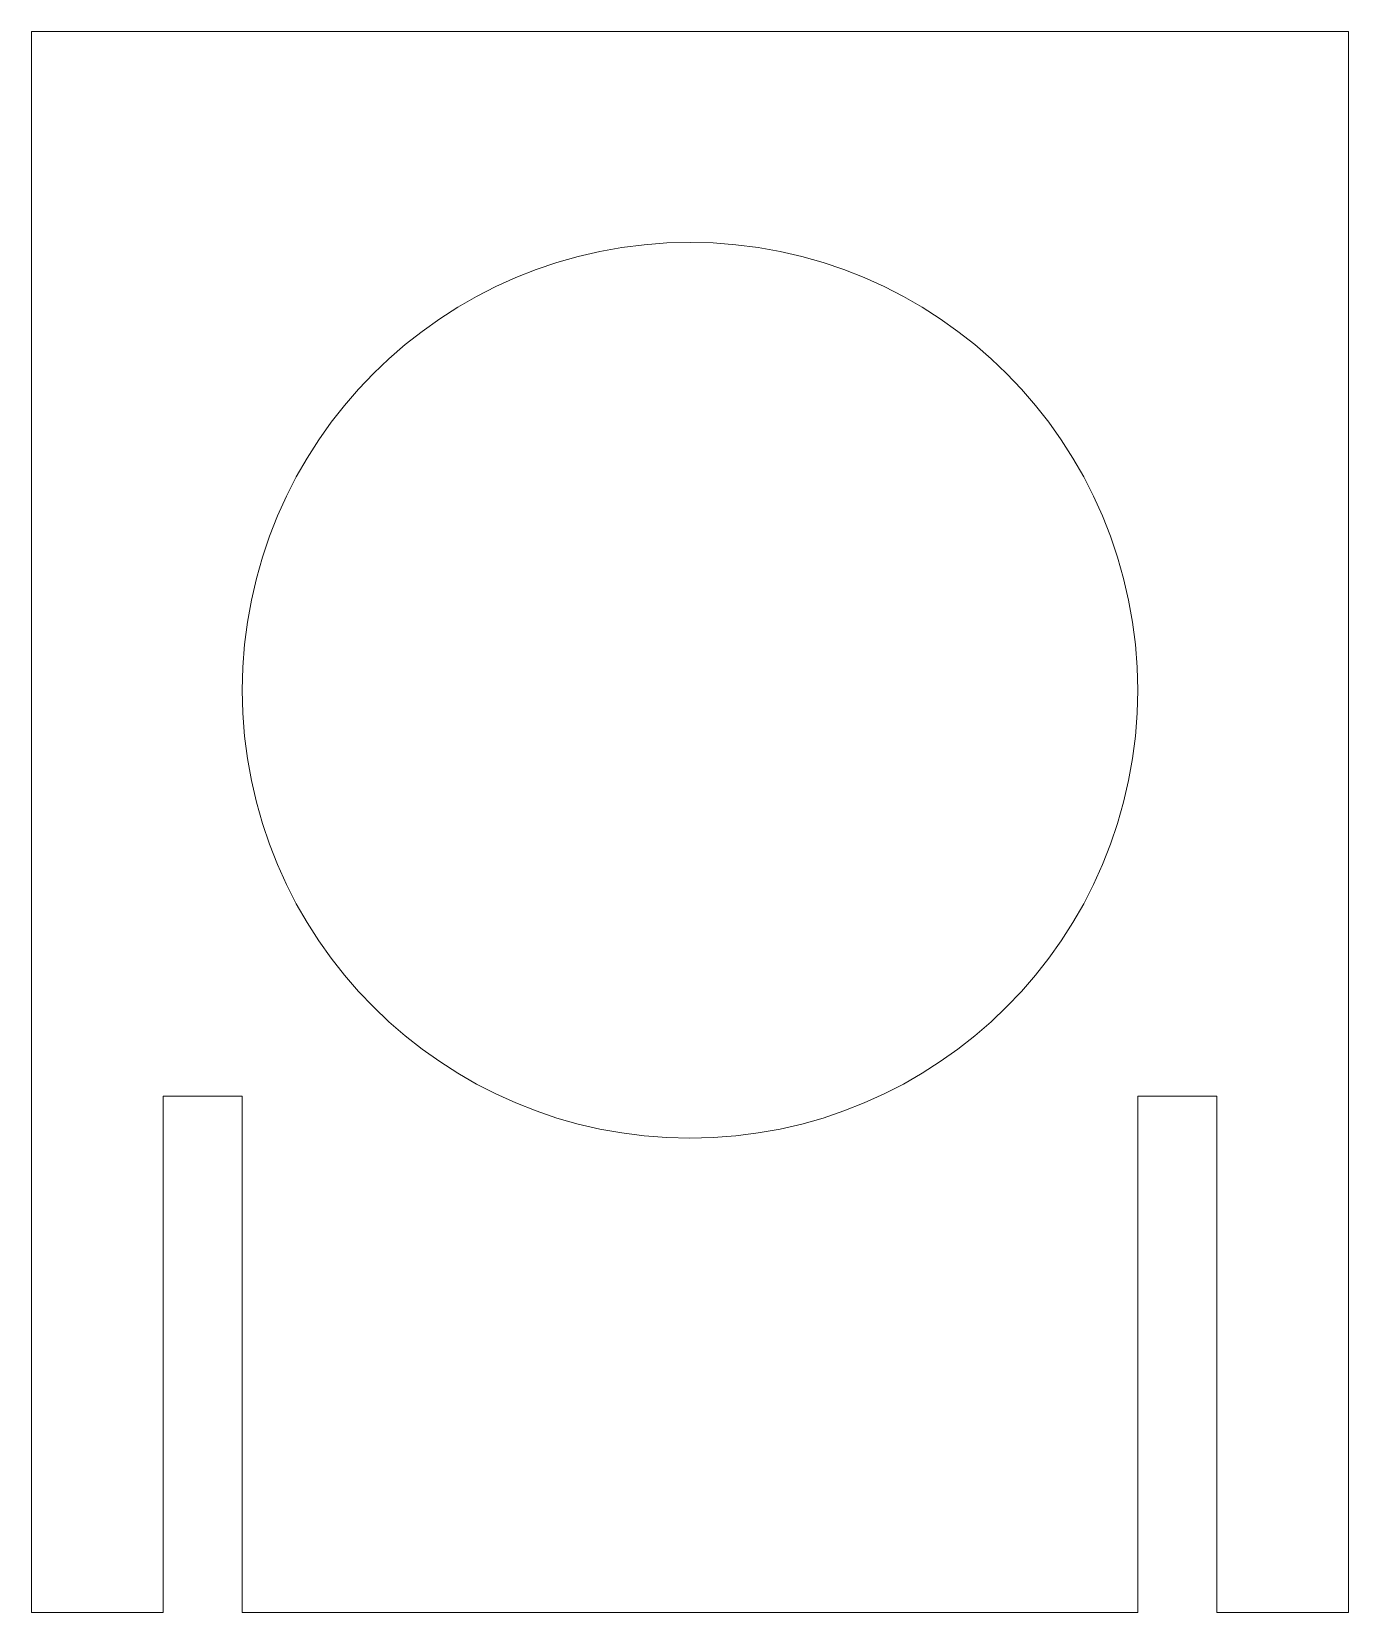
# Model space of a CAD drawing. Header units: millimetres. Extents: x -25 to 25, y -30 to 30.
import ezdxf

# ---------------------------------------------------------------- set-up
doc = ezdxf.new("R2010")
doc.units = ezdxf.units.MM
doc.header["$MEASUREMENT"] = 0
doc.layers.add('Layer 1', color=7, linetype='Continuous')

msp = doc.modelspace()

# ---------------------------------------------------------------- linework, layer by layer
at = {"layer": 'Layer 1', "lineweight": 15}
for points in [[(25, 30), (25, 30), (-25, 30), (-25, 30)], [(-25, 30), (-25, 30), (-25, -30), (-25, -30)], [(25, -30), (25, -30), (25, 30), (25, 30)], [(-20, -10.4), (-20, -10.4), (-20, -30), (-20, -30)], [(-17, -10.4), (-17, -10.4), (-20, -10.4), (-20, -10.4)], [(-17, -30), (-17, -30), (-17, -10.4), (-17, -10.4)], [(17, -10.4), (17, -10.4), (17, -30), (17, -30)], [(20, -10.4), (20, -10.4), (17, -10.4), (17, -10.4)], [(20, -30), (20, -30), (20, -10.4), (20, -10.4)], [(-25, -30), (-25, -30), (-20, -30), (-20, -30)], [(-17, -30), (-17, -30), (17, -30), (17, -30)], [(20, -30), (20, -30), (25, -30), (25, -30)]]:
    msp.add_open_spline(points, degree=3, dxfattribs=at)
msp.add_open_spline([(17, 5), (17, 14.3889), (9.3889, 22), (0, 22), (0, 22), (-9.3889, 22), (-17, 14.3889), (-17, 5), (-17, 5), (-17, -4.3888), (-9.3889, -12), (-0.0001, -12), (-0.0001, -12), (9.3888, -12), (17, -4.389), (17, 4.9999)], degree=3, knots=[0, 0, 0, 0, 0.2, 0.2, 0.2, 0.2, 0.4, 0.4, 0.4, 0.4, 0.6, 0.6, 0.6, 0.6, 1, 1, 1, 1], dxfattribs=at)

doc.saveas('drawing.dxf')
